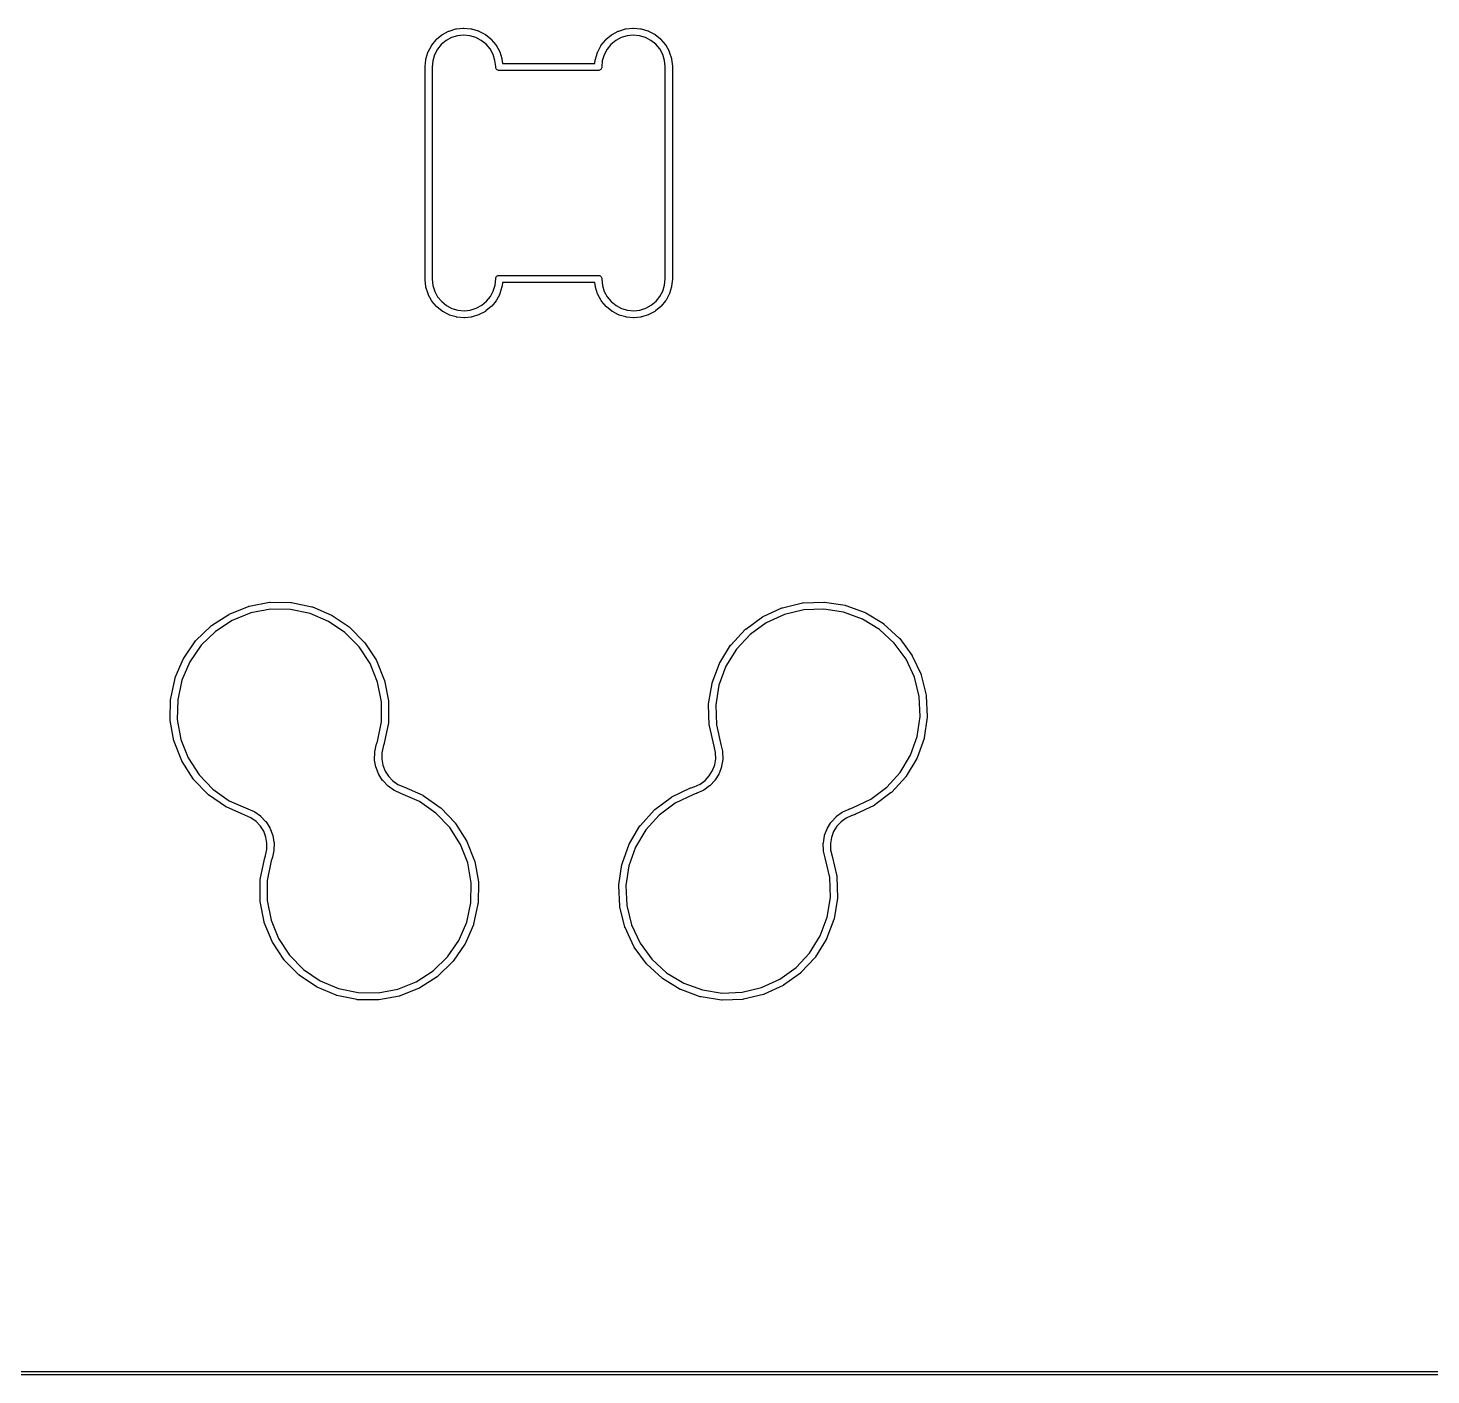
# Model space of a CAD drawing. Extents: x 95 to 260, y -129 to -48.
# Drawn here: x 156.94 to 176.79, y -128.61 to -109.55 of the extents above; entities that cross this region are included whole.
import ezdxf

# ---------------------------------------------------------------- set-up
doc = ezdxf.new("R2010")
doc.units = 0
doc.layers.add('BLACK', color=7, linetype='CONTINUOUS')

msp = doc.modelspace()

# ---------------------------------------------------------------- linework, layer by layer
at = {"layer": 'BLACK', "linetype": 'CONTINUOUS'}
for p, q in [((162.898, -109.593), (162.991, -109.564)), ((162.991, -109.564), (162.992, -109.563)), ((162.991, -109.564), (162.991, -109.564)), ((162.992, -109.563), (162.996, -109.563)), ((162.996, -109.563), (163, -109.562)), ((163, -109.562), (163.098, -109.552)), ((163.098, -109.552), (163.098, -109.551)), ((163.098, -109.551), (163.103, -109.551)), ((163.098, -109.552), (163.098, -109.552)), ((163.103, -109.551), (163.107, -109.551)), ((163.107, -109.551), (163.204, -109.56)), ((163.204, -109.56), (163.204, -109.56)), ((163.204, -109.56), (163.204, -109.56)), ((163.204, -109.56), (163.205, -109.56)), ((163.205, -109.56), (163.21, -109.561)), ((163.21, -109.561), (163.214, -109.562)), ((163.214, -109.562), (163.308, -109.59)), ((165.298, -109.593), (165.391, -109.564)), ((165.391, -109.564), (165.392, -109.563)), ((165.391, -109.564), (165.391, -109.564)), ((165.392, -109.563), (165.396, -109.563)), ((165.396, -109.563), (165.4, -109.562)), ((165.4, -109.562), (165.498, -109.552)), ((165.498, -109.552), (165.498, -109.551)), ((165.498, -109.551), (165.503, -109.551)), ((165.498, -109.552), (165.498, -109.552)), ((165.503, -109.551), (165.507, -109.551)), ((165.507, -109.551), (165.604, -109.56)), ((165.604, -109.56), (165.604, -109.56)), ((165.604, -109.56), (165.604, -109.56)), ((165.604, -109.56), (165.605, -109.56)), ((165.605, -109.56), (165.61, -109.561)), ((165.61, -109.561), (165.614, -109.562)), ((165.614, -109.562), (165.708, -109.59)), ((162.651, -109.793), (162.713, -109.717)), ((162.713, -109.717), (162.716, -109.714)), ((162.713, -109.717), (162.713, -109.717)), ((162.716, -109.714), (162.72, -109.71)), ((162.72, -109.71), (162.795, -109.648)), ((162.855, -109.728), (162.787, -109.784)), ((162.795, -109.648), (162.799, -109.645)), ((162.795, -109.648), (162.795, -109.648)), ((162.795, -109.648), (162.795, -109.648)), ((162.795, -109.648), (162.795, -109.648)), ((162.799, -109.645), (162.803, -109.643)), ((162.803, -109.643), (162.889, -109.596)), ((162.932, -109.687), (162.855, -109.728)), ((162.889, -109.596), (162.893, -109.594)), ((162.889, -109.596), (162.889, -109.596)), ((162.889, -109.596), (162.889, -109.596)), ((162.889, -109.596), (162.889, -109.596)), ((162.893, -109.594), (162.898, -109.593)), ((163.016, -109.661), (162.932, -109.687)), ((163.103, -109.651), (163.016, -109.661)), ((163.191, -109.659), (163.103, -109.651)), ((163.275, -109.684), (163.191, -109.659)), ((163.353, -109.725), (163.275, -109.684)), ((163.308, -109.59), (163.308, -109.59)), ((163.308, -109.59), (163.312, -109.592)), ((163.312, -109.592), (163.317, -109.593)), ((163.317, -109.593), (163.403, -109.639)), ((163.421, -109.78), (163.353, -109.725)), ((163.403, -109.639), (163.403, -109.639)), ((163.403, -109.639), (163.403, -109.639)), ((163.403, -109.639), (163.404, -109.639)), ((163.404, -109.639), (163.408, -109.641)), ((163.408, -109.641), (163.411, -109.644)), ((163.411, -109.644), (163.487, -109.705)), ((163.477, -109.847), (163.421, -109.78)), ((163.487, -109.705), (163.488, -109.705)), ((163.488, -109.705), (163.491, -109.709)), ((163.491, -109.709), (163.494, -109.712)), ((163.494, -109.712), (163.557, -109.787)), ((165.051, -109.793), (165.113, -109.717)), ((165.113, -109.717), (165.116, -109.714)), ((165.113, -109.717), (165.113, -109.717)), ((165.116, -109.714), (165.12, -109.71)), ((165.12, -109.71), (165.195, -109.648)), ((165.255, -109.728), (165.187, -109.784)), ((165.195, -109.648), (165.199, -109.645)), ((165.195, -109.648), (165.195, -109.648)), ((165.195, -109.648), (165.195, -109.648)), ((165.195, -109.648), (165.195, -109.648)), ((165.199, -109.645), (165.203, -109.643)), ((165.203, -109.643), (165.289, -109.596)), ((165.332, -109.687), (165.255, -109.728)), ((165.289, -109.596), (165.293, -109.594)), ((165.289, -109.596), (165.289, -109.596)), ((165.289, -109.596), (165.289, -109.596)), ((165.289, -109.596), (165.289, -109.596)), ((165.293, -109.594), (165.298, -109.593)), ((165.416, -109.661), (165.332, -109.687)), ((165.503, -109.651), (165.416, -109.661)), ((165.591, -109.659), (165.503, -109.651)), ((165.675, -109.684), (165.591, -109.659)), ((165.753, -109.725), (165.675, -109.684)), ((165.708, -109.59), (165.708, -109.59)), ((165.708, -109.59), (165.712, -109.592)), ((165.712, -109.592), (165.717, -109.593)), ((165.717, -109.593), (165.803, -109.639)), ((165.821, -109.78), (165.753, -109.725)), ((165.803, -109.639), (165.803, -109.639)), ((165.803, -109.639), (165.803, -109.639)), ((165.803, -109.639), (165.804, -109.639)), ((165.804, -109.639), (165.808, -109.641)), ((165.808, -109.641), (165.811, -109.644)), ((165.811, -109.644), (165.887, -109.705)), ((165.877, -109.847), (165.821, -109.78)), ((165.887, -109.705), (165.888, -109.705)), ((165.888, -109.705), (165.891, -109.709)), ((165.891, -109.709), (165.894, -109.712)), ((165.894, -109.712), (165.957, -109.787)), ((162.568, -109.99), (162.596, -109.896)), ((162.596, -109.896), (162.598, -109.891)), ((162.596, -109.896), (162.596, -109.896)), ((162.598, -109.891), (162.6, -109.887)), ((162.6, -109.887), (162.646, -109.801)), ((162.646, -109.8), (162.648, -109.797)), ((162.646, -109.801), (162.646, -109.8)), ((162.646, -109.801), (162.646, -109.801)), ((162.646, -109.801), (162.646, -109.801)), ((162.648, -109.797), (162.651, -109.793)), ((162.69, -109.93), (162.665, -110.014)), ((162.732, -109.852), (162.69, -109.93)), ((162.787, -109.784), (162.732, -109.852)), ((163.52, -109.924), (163.477, -109.847)), ((163.546, -110.008), (163.52, -109.924)), ((163.557, -109.787), (163.558, -109.787)), ((163.558, -109.787), (163.56, -109.791)), ((163.56, -109.791), (163.563, -109.795)), ((163.563, -109.795), (163.61, -109.88)), ((163.61, -109.88), (163.61, -109.88)), ((163.61, -109.88), (163.61, -109.88)), ((163.61, -109.88), (163.61, -109.881)), ((163.61, -109.881), (163.612, -109.885)), ((163.612, -109.885), (163.613, -109.889)), ((163.613, -109.889), (163.643, -109.982)), ((164.968, -109.99), (164.996, -109.896)), ((164.996, -109.896), (164.998, -109.891)), ((164.996, -109.896), (164.996, -109.896)), ((164.998, -109.891), (165, -109.887)), ((165, -109.887), (165.046, -109.801)), ((165.046, -109.8), (165.048, -109.797)), ((165.046, -109.801), (165.046, -109.8)), ((165.046, -109.801), (165.046, -109.801)), ((165.046, -109.801), (165.046, -109.801)), ((165.048, -109.797), (165.051, -109.793)), ((165.09, -109.93), (165.065, -110.014)), ((165.132, -109.852), (165.09, -109.93)), ((165.187, -109.784), (165.132, -109.852)), ((165.92, -109.924), (165.877, -109.847)), ((165.946, -110.008), (165.92, -109.924)), ((165.957, -109.787), (165.958, -109.787)), ((165.958, -109.787), (165.96, -109.791)), ((165.96, -109.791), (165.963, -109.795)), ((165.963, -109.795), (166.01, -109.88)), ((166.01, -109.88), (166.01, -109.88)), ((166.01, -109.88), (166.01, -109.88)), ((166.01, -109.88), (166.01, -109.881)), ((166.01, -109.881), (166.012, -109.885)), ((166.012, -109.885), (166.013, -109.889)), ((166.013, -109.889), (166.043, -109.982)), ((162.556, -110.096), (162.566, -109.999)), ((162.556, -110.099), (162.556, -110.096)), ((162.556, -113.104), (162.556, -110.099)), ((162.566, -109.999), (162.567, -109.994)), ((162.566, -109.999), (162.566, -109.999)), ((162.566, -109.999), (162.566, -109.999)), ((162.566, -109.999), (162.566, -109.999)), ((162.567, -109.994), (162.568, -109.99)), ((162.665, -110.014), (162.656, -110.104)), ((162.656, -110.104), (162.656, -113.101)), ((163.556, -110.097), (163.546, -110.008)), ((163.556, -110.099), (163.556, -110.097)), ((163.556, -110.101), (163.556, -110.099)), ((163.557, -110.111), (163.556, -110.101)), ((163.56, -110.12), (163.557, -110.111)), ((163.564, -110.129), (163.56, -110.12)), ((163.571, -110.137), (163.564, -110.129)), ((163.578, -110.143), (163.571, -110.137)), ((163.587, -110.148), (163.578, -110.143)), ((163.596, -110.151), (163.587, -110.148)), ((163.604, -110.151), (163.596, -110.151)), ((165.009, -110.151), (163.604, -110.151)), ((163.643, -109.982), (163.643, -109.983)), ((163.643, -109.983), (163.644, -109.987)), ((163.644, -109.987), (163.645, -109.992)), ((163.645, -109.992), (163.652, -110.051)), ((163.652, -110.051), (164.961, -110.051)), ((164.961, -110.051), (164.966, -109.999)), ((164.966, -109.999), (164.967, -109.994)), ((164.966, -109.999), (164.966, -109.999)), ((164.966, -109.999), (164.966, -109.999)), ((164.966, -109.999), (164.966, -109.999)), ((164.967, -109.994), (164.968, -109.99)), ((165.016, -110.151), (165.009, -110.151)), ((165.025, -110.148), (165.016, -110.151)), ((165.034, -110.143), (165.025, -110.148)), ((165.042, -110.137), (165.034, -110.143)), ((165.048, -110.129), (165.042, -110.137)), ((165.053, -110.12), (165.048, -110.129)), ((165.056, -110.111), (165.053, -110.12)), ((165.065, -110.014), (165.056, -110.101)), ((165.056, -110.101), (165.056, -110.101)), ((165.056, -110.101), (165.056, -110.111)), ((165.956, -110.097), (165.946, -110.008)), ((165.956, -110.102), (165.956, -110.097)), ((165.956, -113.099), (165.956, -110.102)), ((166.043, -109.982), (166.043, -109.983)), ((166.043, -109.983), (166.044, -109.987)), ((166.044, -109.987), (166.045, -109.992)), ((166.045, -109.992), (166.056, -110.089)), ((166.056, -110.089), (166.056, -110.089)), ((166.056, -110.089), (166.056, -110.092)), ((166.056, -110.092), (166.056, -110.094)), ((166.056, -110.094), (166.056, -110.099)), ((166.056, -110.099), (166.056, -110.099)), ((166.056, -110.099), (166.056, -113.104)), ((162.556, -113.109), (162.556, -113.104)), ((162.556, -113.104), (162.556, -113.104)), ((162.557, -113.111), (162.556, -113.109)), ((162.557, -113.113), (162.557, -113.111)), ((162.557, -113.114), (162.557, -113.113)), ((162.567, -113.211), (162.557, -113.114)), ((162.656, -113.101), (162.656, -113.105)), ((162.656, -113.105), (162.666, -113.195)), ((163.547, -113.189), (163.556, -113.101)), ((163.556, -113.101), (163.557, -113.091)), ((163.556, -113.101), (163.556, -113.101)), ((163.557, -113.091), (163.56, -113.082)), ((163.56, -113.082), (163.564, -113.073)), ((163.564, -113.073), (163.571, -113.066)), ((163.571, -113.066), (163.578, -113.059)), ((163.578, -113.059), (163.587, -113.055)), ((163.587, -113.055), (163.596, -113.052)), ((163.596, -113.052), (163.604, -113.051)), ((163.604, -113.051), (165.009, -113.051)), ((163.652, -113.151), (163.646, -113.203)), ((164.961, -113.151), (163.652, -113.151)), ((164.967, -113.211), (164.961, -113.151)), ((165.009, -113.051), (165.016, -113.052)), ((165.016, -113.052), (165.025, -113.055)), ((165.025, -113.055), (165.034, -113.059)), ((165.034, -113.059), (165.042, -113.066)), ((165.042, -113.066), (165.048, -113.073)), ((165.048, -113.073), (165.053, -113.082)), ((165.053, -113.082), (165.056, -113.091)), ((165.056, -113.091), (165.056, -113.101)), ((165.056, -113.101), (165.056, -113.104)), ((165.056, -113.104), (165.056, -113.105)), ((165.056, -113.105), (165.066, -113.195)), ((165.947, -113.189), (165.956, -113.099)), ((166.056, -113.106), (166.046, -113.203)), ((166.056, -113.104), (166.056, -113.106)), ((166.056, -113.106), (166.056, -113.106)), ((162.568, -113.215), (162.567, -113.211)), ((162.569, -113.22), (162.568, -113.215)), ((162.57, -113.22), (162.569, -113.22)), ((162.599, -113.313), (162.57, -113.22)), ((162.601, -113.318), (162.599, -113.313)), ((162.603, -113.322), (162.601, -113.318)), ((162.65, -113.408), (162.603, -113.322)), ((162.603, -113.322), (162.603, -113.322)), ((162.666, -113.195), (162.693, -113.278)), ((162.693, -113.278), (162.735, -113.355)), ((162.735, -113.355), (162.792, -113.423)), ((163.425, -113.418), (163.481, -113.35)), ((163.481, -113.35), (163.522, -113.273)), ((163.522, -113.273), (163.547, -113.189)), ((163.613, -113.315), (163.567, -113.401)), ((163.614, -113.311), (163.613, -113.315)), ((163.616, -113.307), (163.614, -113.311)), ((163.645, -113.213), (163.616, -113.306)), ((163.616, -113.306), (163.616, -113.307)), ((163.646, -113.204), (163.645, -113.208)), ((163.645, -113.208), (163.645, -113.213)), ((163.646, -113.203), (163.646, -113.203)), ((163.646, -113.203), (163.646, -113.203)), ((163.646, -113.203), (163.646, -113.204)), ((164.968, -113.215), (164.967, -113.211)), ((164.969, -113.22), (164.968, -113.215)), ((164.97, -113.22), (164.969, -113.22)), ((164.999, -113.313), (164.97, -113.22)), ((165.001, -113.318), (164.999, -113.313)), ((165.003, -113.322), (165.001, -113.318)), ((165.05, -113.408), (165.003, -113.322)), ((165.003, -113.322), (165.003, -113.322)), ((165.066, -113.195), (165.093, -113.278)), ((165.093, -113.278), (165.135, -113.355)), ((165.135, -113.355), (165.192, -113.423)), ((165.825, -113.418), (165.881, -113.35)), ((165.881, -113.35), (165.922, -113.273)), ((165.922, -113.273), (165.947, -113.189)), ((166.013, -113.315), (165.967, -113.401)), ((166.014, -113.311), (166.013, -113.315)), ((166.016, -113.307), (166.014, -113.311)), ((166.045, -113.213), (166.016, -113.306)), ((166.016, -113.306), (166.016, -113.307)), ((166.046, -113.204), (166.045, -113.208)), ((166.045, -113.208), (166.045, -113.213)), ((166.046, -113.203), (166.046, -113.203)), ((166.046, -113.203), (166.046, -113.203)), ((166.046, -113.203), (166.046, -113.204)), ((162.652, -113.412), (162.65, -113.408)), ((162.655, -113.415), (162.652, -113.412)), ((162.655, -113.416), (162.655, -113.415)), ((162.718, -113.491), (162.655, -113.416)), ((162.721, -113.494), (162.718, -113.491)), ((162.725, -113.497), (162.721, -113.494)), ((162.801, -113.559), (162.725, -113.497)), ((162.725, -113.497), (162.725, -113.497)), ((162.792, -113.423), (162.86, -113.478)), ((162.86, -113.478), (162.938, -113.518)), ((162.938, -113.518), (163.022, -113.543)), ((163.022, -113.543), (163.109, -113.551)), ((163.109, -113.551), (163.197, -113.542)), ((163.197, -113.542), (163.281, -113.516)), ((163.281, -113.516), (163.358, -113.474)), ((163.358, -113.474), (163.425, -113.418)), ((163.418, -113.554), (163.417, -113.555)), ((163.493, -113.492), (163.418, -113.554)), ((163.496, -113.489), (163.493, -113.492)), ((163.499, -113.486), (163.496, -113.489)), ((163.5, -113.485), (163.499, -113.486)), ((163.561, -113.41), (163.5, -113.485)), ((163.5, -113.485), (163.5, -113.485)), ((163.5, -113.485), (163.5, -113.485)), ((163.564, -113.406), (163.561, -113.41)), ((163.567, -113.402), (163.564, -113.406)), ((163.567, -113.401), (163.567, -113.402)), ((165.052, -113.412), (165.05, -113.408)), ((165.055, -113.415), (165.052, -113.412)), ((165.055, -113.416), (165.055, -113.415)), ((165.118, -113.491), (165.055, -113.416)), ((165.121, -113.494), (165.118, -113.491)), ((165.125, -113.497), (165.121, -113.494)), ((165.201, -113.559), (165.125, -113.497)), ((165.125, -113.497), (165.125, -113.497)), ((165.192, -113.423), (165.26, -113.478)), ((165.26, -113.478), (165.338, -113.518)), ((165.338, -113.518), (165.422, -113.543)), ((165.422, -113.543), (165.509, -113.551)), ((165.509, -113.551), (165.597, -113.542)), ((165.597, -113.542), (165.681, -113.516)), ((165.681, -113.516), (165.758, -113.474)), ((165.758, -113.474), (165.825, -113.418)), ((165.818, -113.554), (165.817, -113.555)), ((165.893, -113.492), (165.818, -113.554)), ((165.896, -113.489), (165.893, -113.492)), ((165.899, -113.486), (165.896, -113.489)), ((165.9, -113.485), (165.899, -113.486)), ((165.961, -113.41), (165.9, -113.485)), ((165.9, -113.485), (165.9, -113.485)), ((165.9, -113.485), (165.9, -113.485)), ((165.964, -113.406), (165.961, -113.41)), ((165.967, -113.402), (165.964, -113.406)), ((165.967, -113.401), (165.967, -113.402)), ((162.805, -113.561), (162.801, -113.559)), ((162.809, -113.564), (162.805, -113.561)), ((162.896, -113.609), (162.809, -113.564)), ((162.809, -113.564), (162.809, -113.564)), ((162.809, -113.564), (162.809, -113.564)), ((162.809, -113.564), (162.809, -113.564)), ((162.9, -113.611), (162.896, -113.609)), ((162.904, -113.613), (162.9, -113.611)), ((162.905, -113.613), (162.904, -113.613)), ((162.998, -113.64), (162.905, -113.613)), ((163.003, -113.641), (162.998, -113.64)), ((163.007, -113.642), (163.003, -113.641)), ((163.008, -113.642), (163.007, -113.642)), ((163.105, -113.651), (163.008, -113.642)), ((163.008, -113.642), (163.008, -113.642)), ((163.11, -113.651), (163.105, -113.651)), ((163.114, -113.651), (163.11, -113.651)), ((163.115, -113.651), (163.114, -113.651)), ((163.212, -113.641), (163.115, -113.651)), ((163.115, -113.651), (163.115, -113.651)), ((163.216, -113.64), (163.212, -113.641)), ((163.221, -113.639), (163.216, -113.64)), ((163.222, -113.639), (163.221, -113.639)), ((163.315, -113.61), (163.222, -113.639)), ((163.222, -113.639), (163.222, -113.639)), ((163.319, -113.608), (163.315, -113.61)), ((163.323, -113.606), (163.319, -113.608)), ((163.324, -113.606), (163.323, -113.606)), ((163.41, -113.56), (163.324, -113.606)), ((163.324, -113.606), (163.324, -113.606)), ((163.324, -113.606), (163.324, -113.606)), ((163.413, -113.557), (163.41, -113.56)), ((163.417, -113.555), (163.413, -113.557)), ((165.205, -113.561), (165.201, -113.559)), ((165.209, -113.564), (165.205, -113.561)), ((165.296, -113.609), (165.209, -113.564)), ((165.209, -113.564), (165.209, -113.564)), ((165.209, -113.564), (165.209, -113.564)), ((165.209, -113.564), (165.209, -113.564)), ((165.3, -113.611), (165.296, -113.609)), ((165.304, -113.613), (165.3, -113.611)), ((165.305, -113.613), (165.304, -113.613)), ((165.398, -113.64), (165.305, -113.613)), ((165.403, -113.641), (165.398, -113.64)), ((165.407, -113.642), (165.403, -113.641)), ((165.408, -113.642), (165.407, -113.642)), ((165.505, -113.651), (165.408, -113.642)), ((165.408, -113.642), (165.408, -113.642)), ((165.51, -113.651), (165.505, -113.651)), ((165.514, -113.651), (165.51, -113.651)), ((165.515, -113.651), (165.514, -113.651)), ((165.612, -113.641), (165.515, -113.651)), ((165.515, -113.651), (165.515, -113.651)), ((165.616, -113.64), (165.612, -113.641)), ((165.621, -113.639), (165.616, -113.64)), ((165.622, -113.639), (165.621, -113.639)), ((165.715, -113.61), (165.622, -113.639)), ((165.622, -113.639), (165.622, -113.639)), ((165.719, -113.608), (165.715, -113.61)), ((165.723, -113.606), (165.719, -113.608)), ((165.724, -113.606), (165.723, -113.606)), ((165.81, -113.56), (165.724, -113.606)), ((165.724, -113.606), (165.724, -113.606)), ((165.724, -113.606), (165.724, -113.606)), ((165.813, -113.557), (165.81, -113.56)), ((165.817, -113.555), (165.813, -113.557)), ((160.068, -117.732), (160.355, -117.678)), ((160.355, -117.678), (160.356, -117.678)), ((160.356, -117.678), (160.361, -117.678)), ((160.361, -117.678), (160.365, -117.677)), ((160.365, -117.677), (160.658, -117.68)), ((160.658, -117.68), (160.659, -117.68)), ((160.659, -117.68), (160.663, -117.681)), ((160.663, -117.681), (160.668, -117.681)), ((160.668, -117.681), (160.954, -117.741)), ((167.615, -117.755), (167.899, -117.687)), ((167.899, -117.687), (167.9, -117.687)), ((167.9, -117.687), (167.904, -117.686)), ((167.904, -117.686), (167.909, -117.686)), ((167.909, -117.686), (168.202, -117.674)), ((168.202, -117.674), (168.207, -117.674)), ((168.202, -117.674), (168.202, -117.674)), ((168.202, -117.674), (168.202, -117.674)), ((168.207, -117.674), (168.211, -117.675)), ((168.211, -117.675), (168.5, -117.72)), ((168.5, -117.72), (168.5, -117.72)), ((168.5, -117.72), (168.5, -117.72)), ((168.5, -117.72), (168.501, -117.72)), ((168.501, -117.72), (168.506, -117.721)), ((168.506, -117.721), (168.51, -117.722)), ((168.51, -117.722), (168.785, -117.823)), ((159.533, -118.008), (159.778, -117.848)), ((159.778, -117.848), (159.778, -117.848)), ((159.778, -117.848), (159.778, -117.848)), ((159.778, -117.848), (159.779, -117.848)), ((159.779, -117.848), (159.783, -117.846)), ((159.783, -117.846), (159.787, -117.844)), ((159.787, -117.844), (160.058, -117.735)), ((160.091, -117.829), (159.828, -117.935)), ((160.058, -117.735), (160.058, -117.735)), ((160.058, -117.735), (160.058, -117.735)), ((160.058, -117.735), (160.059, -117.735)), ((160.059, -117.735), (160.063, -117.733)), ((160.063, -117.733), (160.068, -117.732)), ((160.369, -117.777), (160.091, -117.829)), ((160.652, -117.78), (160.369, -117.777)), ((160.929, -117.838), (160.652, -117.78)), ((161.189, -117.948), (160.929, -117.838)), ((160.954, -117.741), (160.955, -117.741)), ((160.955, -117.741), (160.959, -117.742)), ((160.959, -117.742), (160.963, -117.744)), ((160.963, -117.744), (161.233, -117.858)), ((161.233, -117.858), (161.234, -117.858)), ((161.234, -117.858), (161.238, -117.86)), ((161.238, -117.86), (161.241, -117.863)), ((161.241, -117.863), (161.484, -118.027)), ((167.094, -118.057), (167.331, -117.885)), ((167.331, -117.885), (167.332, -117.885)), ((167.332, -117.885), (167.336, -117.883)), ((167.336, -117.883), (167.339, -117.88)), ((167.339, -117.88), (167.605, -117.758)), ((167.643, -117.851), (167.386, -117.969)), ((167.605, -117.758), (167.605, -117.758)), ((167.605, -117.758), (167.605, -117.758)), ((167.605, -117.758), (167.606, -117.758)), ((167.606, -117.758), (167.61, -117.757)), ((167.61, -117.757), (167.615, -117.755)), ((167.918, -117.785), (167.643, -117.851)), ((168.201, -117.774), (167.918, -117.785)), ((168.48, -117.818), (168.201, -117.774)), ((168.746, -117.915), (168.48, -117.818)), ((168.987, -118.063), (168.746, -117.915)), ((168.785, -117.823), (168.785, -117.823)), ((168.785, -117.823), (168.789, -117.825)), ((168.789, -117.825), (168.794, -117.827)), ((168.794, -117.827), (169.044, -117.98)), ((159.315, -118.218), (159.525, -118.014)), ((159.591, -118.089), (159.388, -118.286)), ((159.525, -118.013), (159.529, -118.011)), ((159.525, -118.014), (159.525, -118.013)), ((159.529, -118.011), (159.533, -118.008)), ((159.828, -117.935), (159.591, -118.089)), ((161.423, -118.107), (161.189, -117.948)), ((161.622, -118.308), (161.423, -118.107)), ((161.484, -118.027), (161.484, -118.027)), ((161.484, -118.027), (161.484, -118.027)), ((161.484, -118.027), (161.484, -118.027)), ((161.484, -118.027), (161.488, -118.03)), ((161.488, -118.03), (161.491, -118.033)), ((161.491, -118.033), (161.697, -118.241)), ((166.887, -118.278), (167.086, -118.063)), ((167.086, -118.063), (167.087, -118.063)), ((167.087, -118.063), (167.09, -118.06)), ((167.09, -118.06), (167.094, -118.057)), ((167.386, -117.969), (167.156, -118.135)), ((169.196, -118.254), (168.987, -118.063)), ((169.044, -117.98), (169.044, -117.98)), ((169.044, -117.98), (169.048, -117.983)), ((169.048, -117.983), (169.051, -117.986)), ((169.051, -117.986), (169.267, -118.183)), ((159.143, -118.467), (159.309, -118.225)), ((159.388, -118.286), (159.228, -118.519)), ((159.309, -118.225), (159.312, -118.222)), ((159.309, -118.225), (159.309, -118.225)), ((159.309, -118.225), (159.309, -118.225)), ((159.309, -118.225), (159.309, -118.225)), ((159.312, -118.222), (159.315, -118.218)), ((161.778, -118.544), (161.622, -118.308)), ((161.697, -118.241), (161.697, -118.242)), ((161.697, -118.242), (161.7, -118.246)), ((161.7, -118.246), (161.703, -118.249)), ((161.703, -118.249), (161.864, -118.493)), ((166.727, -118.534), (166.881, -118.285)), ((166.881, -118.285), (166.881, -118.285)), ((166.881, -118.285), (166.881, -118.285)), ((166.881, -118.285), (166.882, -118.285)), ((166.882, -118.285), (166.884, -118.281)), ((166.884, -118.281), (166.887, -118.278)), ((167.156, -118.135), (166.964, -118.342)), ((169.363, -118.482), (169.196, -118.254)), ((169.267, -118.183), (169.268, -118.184)), ((169.268, -118.184), (169.271, -118.187)), ((169.271, -118.187), (169.274, -118.191)), ((169.274, -118.191), (169.447, -118.427)), ((159.022, -118.744), (159.138, -118.475)), ((159.138, -118.474), (159.141, -118.471)), ((159.138, -118.475), (159.138, -118.474)), ((159.141, -118.471), (159.143, -118.467)), ((161.864, -118.493), (161.865, -118.494)), ((161.865, -118.494), (161.867, -118.498)), ((161.867, -118.498), (161.869, -118.502)), ((161.869, -118.502), (161.98, -118.773)), ((166.964, -118.342), (166.815, -118.583)), ((169.483, -118.738), (169.363, -118.482)), ((169.447, -118.427), (169.447, -118.427)), ((169.447, -118.427), (169.449, -118.431)), ((169.449, -118.431), (169.452, -118.435)), ((169.452, -118.435), (169.576, -118.7)), ((159.228, -118.519), (159.116, -118.779)), ((161.885, -118.806), (161.778, -118.544)), ((166.62, -118.817), (166.723, -118.543)), ((166.815, -118.583), (166.716, -118.848)), ((166.723, -118.542), (166.725, -118.538)), ((166.723, -118.543), (166.723, -118.542)), ((166.725, -118.538), (166.727, -118.534)), ((169.576, -118.7), (169.576, -118.701)), ((169.576, -118.701), (169.577, -118.705)), ((169.577, -118.705), (169.579, -118.709)), ((169.579, -118.709), (169.649, -118.994)), ((158.957, -119.039), (159.019, -118.753)), ((159.019, -118.752), (159.021, -118.748)), ((159.019, -118.753), (159.019, -118.752)), ((159.019, -118.753), (159.019, -118.753)), ((159.019, -118.753), (159.019, -118.753)), ((159.021, -118.748), (159.022, -118.744)), ((159.116, -118.779), (159.056, -119.056)), ((161.939, -119.084), (161.885, -118.806)), ((161.98, -118.773), (161.98, -118.774)), ((161.98, -118.774), (161.981, -118.778)), ((161.981, -118.778), (161.982, -118.782)), ((161.982, -118.782), (162.038, -119.07)), ((166.57, -119.115), (166.618, -118.827)), ((166.618, -118.826), (166.619, -118.822)), ((166.618, -118.827), (166.618, -118.826)), ((166.619, -118.822), (166.62, -118.817)), ((166.716, -118.848), (166.67, -119.127)), ((169.551, -119.013), (169.483, -118.738)), ((158.951, -119.342), (158.956, -119.049)), ((158.956, -119.048), (158.957, -119.044)), ((158.956, -119.049), (158.956, -119.048)), ((158.957, -119.044), (158.957, -119.039)), ((159.056, -119.056), (159.051, -119.338)), ((161.939, -119.367), (161.939, -119.084)), ((162.038, -119.07), (162.038, -119.07)), ((162.038, -119.07), (162.038, -119.07)), ((162.038, -119.07), (162.039, -119.07)), ((162.039, -119.07), (162.039, -119.075)), ((162.039, -119.075), (162.039, -119.079)), ((162.039, -119.079), (162.039, -119.372)), ((169.564, -119.295), (169.551, -119.013)), ((169.649, -118.994), (169.649, -118.994)), ((169.649, -118.994), (169.65, -118.999)), ((169.65, -118.999), (169.65, -119.003)), ((169.65, -119.003), (169.664, -119.296)), ((166.57, -119.12), (166.57, -119.115)), ((166.57, -119.124), (166.57, -119.12)), ((166.57, -119.125), (166.57, -119.124)), ((166.579, -119.418), (166.57, -119.125)), ((166.67, -119.127), (166.679, -119.41)), ((169.522, -119.575), (169.564, -119.295)), ((169.664, -119.305), (169.62, -119.595)), ((169.664, -119.296), (169.664, -119.296)), ((169.664, -119.296), (169.664, -119.301)), ((169.664, -119.301), (169.664, -119.305)), ((158.952, -119.346), (158.951, -119.342)), ((158.952, -119.351), (158.952, -119.346)), ((159.004, -119.639), (158.952, -119.351)), ((158.952, -119.351), (158.952, -119.351)), ((158.952, -119.351), (158.952, -119.351)), ((158.952, -119.351), (158.952, -119.351)), ((159.051, -119.338), (159.102, -119.617)), ((161.882, -119.646), (161.939, -119.367)), ((162.038, -119.382), (161.98, -119.669)), ((162.039, -119.373), (162.038, -119.377)), ((162.038, -119.377), (162.038, -119.382)), ((162.039, -119.372), (162.039, -119.373)), ((166.58, -119.422), (166.579, -119.418)), ((166.58, -119.427), (166.58, -119.422)), ((166.647, -119.713), (166.58, -119.427)), ((166.58, -119.427), (166.58, -119.427)), ((166.679, -119.41), (166.744, -119.69)), ((159.005, -119.644), (159.004, -119.639)), ((159.006, -119.648), (159.005, -119.644)), ((159.007, -119.649), (159.006, -119.648)), ((159.114, -119.921), (159.007, -119.649)), ((159.102, -119.617), (159.205, -119.88)), ((161.845, -119.794), (161.866, -119.698)), ((161.866, -119.698), (161.867, -119.695)), ((161.866, -119.698), (161.866, -119.698)), ((161.867, -119.693), (161.87, -119.686)), ((161.867, -119.695), (161.867, -119.693)), ((161.87, -119.686), (161.882, -119.646)), ((161.978, -119.674), (161.965, -119.717)), ((161.979, -119.672), (161.978, -119.674)), ((161.98, -119.669), (161.979, -119.672)), ((161.98, -119.669), (161.98, -119.669)), ((166.744, -119.69), (166.744, -119.69)), ((166.744, -119.69), (166.766, -119.785)), ((169.426, -119.842), (169.522, -119.575)), ((169.618, -119.604), (169.519, -119.88)), ((169.619, -119.6), (169.618, -119.604)), ((169.62, -119.596), (169.619, -119.6)), ((169.62, -119.595), (169.62, -119.596)), ((159.205, -119.88), (159.358, -120.118)), ((161.843, -119.901), (161.844, -119.803)), ((161.843, -119.906), (161.843, -119.901)), ((161.843, -119.91), (161.843, -119.906)), ((161.844, -119.803), (161.845, -119.798)), ((161.844, -119.803), (161.844, -119.803)), ((161.845, -119.798), (161.845, -119.794)), ((161.944, -119.81), (161.943, -119.898)), ((161.943, -119.898), (161.958, -119.984)), ((161.963, -119.722), (161.944, -119.81)), ((161.965, -119.717), (161.963, -119.722)), ((161.965, -119.717), (161.965, -119.717)), ((161.965, -119.717), (161.965, -119.717)), ((166.667, -119.803), (166.647, -119.713)), ((166.647, -119.713), (166.647, -119.713)), ((166.656, -119.977), (166.67, -119.891)), ((166.67, -119.891), (166.667, -119.803)), ((166.77, -119.902), (166.754, -119.998)), ((166.766, -119.785), (166.766, -119.786)), ((166.766, -119.786), (166.767, -119.79)), ((166.767, -119.79), (166.767, -119.795)), ((166.767, -119.795), (166.77, -119.892)), ((166.77, -119.892), (166.77, -119.893)), ((166.77, -119.893), (166.77, -119.898)), ((166.77, -119.898), (166.77, -119.902)), ((169.281, -120.084), (169.426, -119.842)), ((169.515, -119.889), (169.364, -120.14)), ((169.517, -119.885), (169.515, -119.889)), ((169.519, -119.881), (169.517, -119.885)), ((169.519, -119.88), (169.519, -119.881)), ((159.116, -119.925), (159.114, -119.921)), ((159.118, -119.929), (159.116, -119.925)), ((159.118, -119.93), (159.118, -119.929)), ((159.276, -120.176), (159.118, -119.93)), ((161.843, -119.911), (161.843, -119.91)), ((161.861, -120.007), (161.843, -119.911)), ((161.843, -119.911), (161.843, -119.911)), ((161.843, -119.911), (161.843, -119.911)), ((161.862, -120.011), (161.861, -120.007)), ((161.863, -120.015), (161.862, -120.011)), ((161.863, -120.016), (161.863, -120.015)), ((161.899, -120.107), (161.863, -120.016)), ((161.958, -119.984), (161.99, -120.066)), ((161.99, -120.066), (162.038, -120.14)), ((166.579, -120.134), (166.625, -120.06)), ((166.625, -120.06), (166.656, -119.977)), ((166.715, -120.104), (166.713, -120.108)), ((166.717, -120.1), (166.715, -120.104)), ((166.751, -120.008), (166.717, -120.099)), ((166.717, -120.099), (166.717, -120.1)), ((166.753, -120.003), (166.751, -120.008)), ((166.754, -119.999), (166.753, -120.003)), ((166.754, -119.998), (166.754, -119.998)), ((166.754, -119.998), (166.754, -119.998)), ((166.754, -119.998), (166.754, -119.999)), ((169.091, -120.294), (169.281, -120.084)), ((159.279, -120.18), (159.276, -120.176)), ((159.282, -120.184), (159.279, -120.18)), ((159.485, -120.395), (159.282, -120.184)), ((159.282, -120.184), (159.282, -120.184)), ((159.358, -120.118), (159.554, -120.323)), ((161.901, -120.111), (161.899, -120.107)), ((161.903, -120.115), (161.901, -120.111)), ((161.904, -120.116), (161.903, -120.115)), ((161.956, -120.198), (161.904, -120.116)), ((161.904, -120.116), (161.904, -120.116)), ((161.904, -120.116), (161.904, -120.116)), ((161.959, -120.201), (161.956, -120.198)), ((161.962, -120.205), (161.959, -120.201)), ((161.962, -120.206), (161.962, -120.205)), ((162.03, -120.276), (161.962, -120.206)), ((162.033, -120.279), (162.03, -120.276)), ((162.037, -120.282), (162.033, -120.279)), ((162.117, -120.338), (162.037, -120.282)), ((162.037, -120.282), (162.037, -120.282)), ((162.037, -120.282), (162.037, -120.282)), ((162.037, -120.282), (162.037, -120.282)), ((162.038, -120.14), (162.099, -120.203)), ((162.099, -120.203), (162.171, -120.254)), ((162.171, -120.254), (162.256, -120.291)), ((162.256, -120.291), (162.256, -120.291)), ((162.256, -120.291), (162.523, -120.409)), ((166.316, -120.305), (166.318, -120.304)), ((166.318, -120.304), (166.321, -120.303)), ((166.321, -120.303), (166.361, -120.289)), ((166.361, -120.289), (166.366, -120.288)), ((166.361, -120.289), (166.361, -120.289)), ((166.361, -120.289), (166.361, -120.289)), ((166.366, -120.288), (166.448, -120.25)), ((166.448, -120.25), (166.519, -120.199)), ((166.582, -120.277), (166.503, -120.334)), ((166.519, -120.199), (166.579, -120.134)), ((166.585, -120.274), (166.582, -120.277)), ((166.589, -120.271), (166.585, -120.274)), ((166.656, -120.199), (166.589, -120.27)), ((166.589, -120.27), (166.589, -120.27)), ((166.589, -120.27), (166.589, -120.27)), ((166.589, -120.27), (166.589, -120.271)), ((166.658, -120.195), (166.656, -120.199)), ((166.661, -120.192), (166.658, -120.195)), ((166.713, -120.108), (166.661, -120.191)), ((166.661, -120.191), (166.661, -120.192)), ((168.864, -120.463), (169.091, -120.294)), ((169.358, -120.148), (169.162, -120.365)), ((169.361, -120.144), (169.358, -120.148)), ((169.364, -120.14), (169.361, -120.144)), ((169.364, -120.14), (169.364, -120.14)), ((159.488, -120.398), (159.485, -120.395)), ((159.492, -120.401), (159.488, -120.398)), ((159.492, -120.402), (159.492, -120.401)), ((159.732, -120.569), (159.492, -120.402)), ((159.492, -120.402), (159.492, -120.402)), ((159.492, -120.402), (159.492, -120.402)), ((159.554, -120.323), (159.785, -120.485)), ((159.785, -120.485), (160.049, -120.601)), ((162.121, -120.341), (162.117, -120.338)), ((162.125, -120.343), (162.121, -120.341)), ((162.126, -120.343), (162.125, -120.343)), ((162.215, -120.382), (162.126, -120.343)), ((162.478, -120.499), (162.215, -120.382)), ((162.215, -120.382), (162.215, -120.382)), ((162.71, -120.661), (162.478, -120.499)), ((162.523, -120.409), (162.523, -120.409)), ((162.523, -120.409), (162.523, -120.409)), ((162.523, -120.409), (162.524, -120.409)), ((162.524, -120.409), (162.528, -120.412)), ((162.528, -120.412), (162.532, -120.414)), ((162.532, -120.414), (162.772, -120.582)), ((165.808, -120.611), (166.043, -120.436)), ((166.043, -120.436), (166.047, -120.434)), ((166.043, -120.436), (166.043, -120.436)), ((166.043, -120.436), (166.043, -120.436)), ((166.043, -120.436), (166.043, -120.436)), ((166.047, -120.434), (166.051, -120.431)), ((166.051, -120.431), (166.315, -120.305)), ((166.356, -120.397), (166.098, -120.519)), ((166.315, -120.305), (166.316, -120.305)), ((166.393, -120.384), (166.356, -120.397)), ((166.401, -120.382), (166.393, -120.384)), ((166.403, -120.381), (166.401, -120.382)), ((166.405, -120.38), (166.403, -120.381)), ((166.494, -120.339), (166.405, -120.38)), ((166.405, -120.38), (166.405, -120.38)), ((166.498, -120.337), (166.494, -120.339)), ((166.502, -120.334), (166.498, -120.337)), ((166.503, -120.334), (166.502, -120.334)), ((168.607, -120.586), (168.864, -120.463)), ((169.155, -120.371), (168.92, -120.546)), ((169.158, -120.368), (169.155, -120.371)), ((169.162, -120.365), (169.158, -120.368)), ((169.162, -120.365), (169.162, -120.365)), ((169.162, -120.365), (169.162, -120.365)), ((169.162, -120.365), (169.162, -120.365)), ((159.736, -120.572), (159.732, -120.569)), ((159.74, -120.574), (159.736, -120.572)), ((159.741, -120.574), (159.74, -120.574)), ((160.008, -120.692), (159.741, -120.574)), ((159.741, -120.574), (159.741, -120.574)), ((159.741, -120.574), (159.741, -120.574)), ((160.093, -120.73), (160.008, -120.692)), ((160.049, -120.601), (160.049, -120.601)), ((160.049, -120.601), (160.138, -120.64)), ((160.138, -120.64), (160.138, -120.64)), ((160.138, -120.64), (160.138, -120.64)), ((160.138, -120.64), (160.139, -120.641)), ((160.139, -120.641), (160.143, -120.643)), ((160.143, -120.643), (160.147, -120.645)), ((160.147, -120.645), (160.227, -120.701)), ((160.227, -120.701), (160.227, -120.701)), ((160.227, -120.701), (160.227, -120.701)), ((160.227, -120.701), (160.227, -120.702)), ((162.906, -120.865), (162.71, -120.661)), ((162.772, -120.582), (162.772, -120.582)), ((162.772, -120.582), (162.776, -120.585)), ((162.776, -120.585), (162.779, -120.588)), ((162.779, -120.588), (162.981, -120.8)), ((165.604, -120.835), (165.801, -120.618)), ((165.871, -120.688), (165.682, -120.898)), ((165.801, -120.617), (165.804, -120.614)), ((165.801, -120.618), (165.801, -120.617)), ((165.801, -120.618), (165.801, -120.618)), ((165.801, -120.618), (165.801, -120.618)), ((165.804, -120.614), (165.808, -120.611)), ((166.098, -120.519), (165.871, -120.688)), ((168.381, -120.706), (168.46, -120.649)), ((168.46, -120.648), (168.464, -120.646)), ((168.46, -120.649), (168.46, -120.648)), ((168.46, -120.649), (168.46, -120.649)), ((168.46, -120.649), (168.46, -120.649)), ((168.464, -120.646), (168.468, -120.644)), ((168.468, -120.644), (168.557, -120.603)), ((168.596, -120.695), (168.514, -120.733)), ((168.557, -120.603), (168.56, -120.602)), ((168.557, -120.603), (168.557, -120.603)), ((168.56, -120.602), (168.562, -120.601)), ((168.562, -120.601), (168.568, -120.599)), ((168.568, -120.599), (168.607, -120.586)), ((168.6, -120.694), (168.596, -120.695)), ((168.642, -120.679), (168.6, -120.694)), ((168.6, -120.694), (168.6, -120.694)), ((168.6, -120.694), (168.6, -120.694)), ((168.644, -120.678), (168.642, -120.679)), ((168.647, -120.677), (168.644, -120.678)), ((168.912, -120.551), (168.647, -120.677)), ((168.647, -120.677), (168.647, -120.677)), ((168.916, -120.549), (168.912, -120.551)), ((168.919, -120.547), (168.916, -120.549)), ((168.92, -120.546), (168.919, -120.547)), ((168.92, -120.546), (168.92, -120.546)), ((168.92, -120.546), (168.92, -120.546)), ((160.165, -120.78), (160.093, -120.73)), ((160.226, -120.844), (160.165, -120.78)), ((160.273, -120.918), (160.226, -120.844)), ((160.227, -120.702), (160.23, -120.705)), ((160.23, -120.705), (160.234, -120.708)), ((160.234, -120.708), (160.301, -120.778)), ((160.301, -120.778), (160.302, -120.779)), ((160.302, -120.779), (160.305, -120.782)), ((160.305, -120.782), (160.307, -120.786)), ((160.307, -120.786), (160.36, -120.868)), ((160.36, -120.868), (160.36, -120.869)), ((160.36, -120.869), (160.362, -120.873)), ((160.362, -120.873), (160.364, -120.877)), ((160.364, -120.877), (160.4, -120.968)), ((163.058, -121.104), (162.906, -120.865)), ((162.981, -120.8), (162.981, -120.8)), ((162.981, -120.8), (162.981, -120.8)), ((162.981, -120.8), (162.982, -120.8)), ((162.982, -120.8), (162.985, -120.804)), ((162.985, -120.804), (162.988, -120.807)), ((162.988, -120.807), (163.145, -121.054)), ((165.448, -121.093), (165.598, -120.842)), ((165.682, -120.898), (165.536, -121.141)), ((165.598, -120.842), (165.599, -120.842)), ((165.599, -120.842), (165.601, -120.838)), ((165.601, -120.838), (165.604, -120.835)), ((168.211, -120.975), (168.245, -120.883)), ((168.245, -120.883), (168.248, -120.879)), ((168.245, -120.883), (168.245, -120.883)), ((168.248, -120.879), (168.25, -120.875)), ((168.25, -120.875), (168.301, -120.792)), ((168.301, -120.791), (168.304, -120.788)), ((168.301, -120.792), (168.301, -120.791)), ((168.301, -120.792), (168.301, -120.792)), ((168.301, -120.792), (168.301, -120.792)), ((168.304, -120.788), (168.307, -120.784)), ((168.307, -120.784), (168.373, -120.712)), ((168.383, -120.848), (168.337, -120.923)), ((168.373, -120.712), (168.374, -120.712)), ((168.374, -120.712), (168.377, -120.709)), ((168.377, -120.709), (168.381, -120.706)), ((168.443, -120.784), (168.383, -120.848)), ((168.514, -120.733), (168.443, -120.784)), ((160.305, -121), (160.273, -120.918)), ((160.32, -121.086), (160.305, -121)), ((160.318, -121.174), (160.32, -121.086)), ((160.4, -120.968), (160.4, -120.968)), ((160.4, -120.968), (160.4, -120.968)), ((160.4, -120.968), (160.4, -120.969)), ((160.4, -120.969), (160.401, -120.973)), ((160.401, -120.973), (160.402, -120.977)), ((160.402, -120.977), (160.419, -121.074)), ((160.42, -121.083), (160.418, -121.181)), ((160.419, -121.074), (160.419, -121.074)), ((160.419, -121.074), (160.419, -121.074)), ((160.419, -121.074), (160.419, -121.074)), ((160.419, -121.074), (160.42, -121.079)), ((160.42, -121.079), (160.42, -121.083)), ((163.145, -121.054), (163.145, -121.055)), ((163.145, -121.055), (163.147, -121.059)), ((163.147, -121.059), (163.15, -121.063)), ((163.15, -121.063), (163.256, -121.335)), ((165.444, -121.102), (165.446, -121.098)), ((165.446, -121.098), (165.448, -121.093)), ((168.192, -121.085), (168.193, -121.081)), ((168.192, -121.09), (168.192, -121.085)), ((168.195, -121.188), (168.192, -121.09)), ((168.192, -121.09), (168.192, -121.09)), ((168.193, -121.081), (168.208, -120.984)), ((168.208, -120.984), (168.209, -120.984)), ((168.209, -120.984), (168.21, -120.979)), ((168.21, -120.979), (168.211, -120.975)), ((168.306, -121.005), (168.292, -121.092)), ((168.292, -121.092), (168.295, -121.18)), ((168.337, -120.923), (168.306, -121.005)), ((160.285, -121.307), (160.298, -121.266)), ((160.298, -121.266), (160.299, -121.262)), ((160.298, -121.266), (160.298, -121.266)), ((160.298, -121.266), (160.298, -121.266)), ((160.299, -121.262), (160.318, -121.174)), ((160.395, -121.291), (160.393, -121.297)), ((160.396, -121.287), (160.395, -121.289)), ((160.395, -121.289), (160.395, -121.291)), ((160.417, -121.191), (160.396, -121.286)), ((160.396, -121.286), (160.396, -121.287)), ((160.418, -121.182), (160.417, -121.186)), ((160.417, -121.186), (160.417, -121.191)), ((160.418, -121.181), (160.418, -121.182)), ((163.161, -121.367), (163.058, -121.104)), ((165.345, -121.378), (165.444, -121.102)), ((165.536, -121.141), (165.441, -121.407)), ((165.444, -121.102), (165.444, -121.102)), ((165.444, -121.102), (165.444, -121.102)), ((165.444, -121.102), (165.444, -121.102)), ((168.196, -121.193), (168.195, -121.188)), ((168.196, -121.197), (168.196, -121.193)), ((168.197, -121.198), (168.196, -121.197)), ((168.219, -121.293), (168.197, -121.198)), ((168.197, -121.198), (168.197, -121.198)), ((168.197, -121.198), (168.197, -121.198)), ((168.284, -121.573), (168.219, -121.293)), ((168.219, -121.293), (168.219, -121.293)), ((168.295, -121.18), (168.316, -121.27)), ((168.316, -121.27), (168.316, -121.27)), ((168.316, -121.27), (168.316, -121.27)), ((168.316, -121.27), (168.382, -121.555)), ((160.225, -121.599), (160.283, -121.312)), ((160.283, -121.311), (160.284, -121.309)), ((160.283, -121.312), (160.283, -121.311)), ((160.284, -121.309), (160.285, -121.307)), ((160.381, -121.335), (160.324, -121.614)), ((160.393, -121.297), (160.381, -121.335)), ((163.211, -121.646), (163.161, -121.367)), ((163.256, -121.335), (163.256, -121.335)), ((163.256, -121.335), (163.256, -121.335)), ((163.256, -121.335), (163.256, -121.336)), ((163.256, -121.336), (163.258, -121.34)), ((163.258, -121.34), (163.259, -121.345)), ((163.259, -121.345), (163.311, -121.633)), ((165.299, -121.677), (165.342, -121.387)), ((165.342, -121.387), (165.343, -121.387)), ((165.343, -121.387), (165.344, -121.382)), ((165.344, -121.382), (165.345, -121.378)), ((165.441, -121.407), (165.399, -121.687)), ((160.223, -121.901), (160.224, -121.609)), ((160.224, -121.608), (160.225, -121.604)), ((160.224, -121.609), (160.224, -121.608)), ((160.225, -121.604), (160.225, -121.599)), ((160.324, -121.614), (160.323, -121.897)), ((163.206, -121.929), (163.211, -121.646)), ((163.311, -121.643), (163.306, -121.935)), ((163.311, -121.633), (163.311, -121.634)), ((163.311, -121.634), (163.311, -121.638)), ((163.311, -121.638), (163.311, -121.643)), ((165.298, -121.686), (165.299, -121.681)), ((165.298, -121.687), (165.298, -121.686)), ((165.298, -121.686), (165.298, -121.686)), ((165.298, -121.686), (165.298, -121.686)), ((165.312, -121.979), (165.298, -121.687)), ((165.299, -121.681), (165.299, -121.677)), ((165.399, -121.687), (165.412, -121.969)), ((168.293, -121.856), (168.284, -121.573)), ((168.382, -121.555), (168.382, -121.556)), ((168.382, -121.556), (168.383, -121.561)), ((168.383, -121.561), (168.383, -121.565)), ((168.383, -121.565), (168.393, -121.858)), ((168.247, -122.135), (168.293, -121.856)), ((168.392, -121.867), (168.345, -122.156)), ((168.393, -121.863), (168.392, -121.867)), ((168.393, -121.858), (168.393, -121.858)), ((168.393, -121.858), (168.393, -121.863)), ((160.223, -121.906), (160.223, -121.901)), ((160.224, -121.911), (160.223, -121.906)), ((160.28, -122.199), (160.224, -121.911)), ((160.224, -121.911), (160.224, -121.911)), ((160.323, -121.897), (160.377, -122.175)), ((163.146, -122.205), (163.206, -121.929)), ((163.305, -121.945), (163.243, -122.231)), ((163.306, -121.936), (163.305, -121.94)), ((163.305, -121.94), (163.305, -121.945)), ((163.306, -121.935), (163.306, -121.936)), ((165.313, -121.983), (165.312, -121.979)), ((165.313, -121.988), (165.313, -121.983)), ((165.313, -121.989), (165.313, -121.988)), ((165.383, -122.273), (165.313, -121.989)), ((165.313, -121.989), (165.313, -121.989)), ((165.313, -121.989), (165.313, -121.989)), ((165.412, -121.969), (165.479, -122.244)), ((160.281, -122.203), (160.28, -122.199)), ((160.282, -122.207), (160.281, -122.203)), ((160.282, -122.208), (160.282, -122.207)), ((160.393, -122.479), (160.282, -122.208)), ((160.282, -122.208), (160.282, -122.208)), ((160.282, -122.208), (160.282, -122.208)), ((160.377, -122.175), (160.484, -122.437)), ((163.034, -122.465), (163.146, -122.205)), ((163.24, -122.24), (163.124, -122.509)), ((163.241, -122.236), (163.24, -122.24)), ((163.243, -122.232), (163.241, -122.236)), ((163.243, -122.231), (163.243, -122.232)), ((165.385, -122.277), (165.383, -122.273)), ((165.386, -122.281), (165.385, -122.277)), ((165.387, -122.282), (165.386, -122.281)), ((165.511, -122.547), (165.387, -122.282)), ((165.479, -122.244), (165.599, -122.5)), ((168.148, -122.4), (168.247, -122.135)), ((168.342, -122.166), (168.239, -122.44)), ((168.343, -122.161), (168.342, -122.166)), ((168.345, -122.157), (168.343, -122.161)), ((168.345, -122.156), (168.345, -122.156)), ((168.345, -122.156), (168.345, -122.156)), ((168.345, -122.156), (168.345, -122.157)), ((160.395, -122.483), (160.393, -122.479)), ((160.397, -122.487), (160.395, -122.483)), ((160.397, -122.488), (160.397, -122.487)), ((160.484, -122.437), (160.639, -122.673)), ((162.873, -122.697), (163.034, -122.465)), ((167.999, -122.641), (168.148, -122.4)), ((168.235, -122.448), (168.081, -122.697)), ((168.237, -122.444), (168.235, -122.448)), ((168.239, -122.44), (168.237, -122.444)), ((168.239, -122.44), (168.239, -122.44)), ((160.558, -122.732), (160.397, -122.488)), ((160.397, -122.488), (160.397, -122.488)), ((160.397, -122.488), (160.397, -122.488)), ((160.639, -122.673), (160.838, -122.875)), ((163.119, -122.517), (162.953, -122.758)), ((163.121, -122.513), (163.119, -122.517)), ((163.123, -122.51), (163.121, -122.513)), ((163.124, -122.509), (163.123, -122.51)), ((163.124, -122.509), (163.124, -122.509)), ((163.124, -122.509), (163.124, -122.509)), ((165.513, -122.551), (165.511, -122.547)), ((165.515, -122.555), (165.513, -122.551)), ((165.516, -122.556), (165.515, -122.555)), ((165.689, -122.792), (165.516, -122.556)), ((165.516, -122.556), (165.516, -122.556)), ((165.516, -122.556), (165.516, -122.556)), ((165.599, -122.5), (165.767, -122.729)), ((167.806, -122.848), (167.999, -122.641)), ((160.561, -122.736), (160.558, -122.732)), ((160.564, -122.739), (160.561, -122.736)), ((160.565, -122.74), (160.564, -122.739)), ((160.77, -122.948), (160.565, -122.74)), ((160.838, -122.875), (161.072, -123.034)), ((162.67, -122.895), (162.873, -122.697)), ((162.946, -122.766), (162.736, -122.97)), ((162.949, -122.762), (162.946, -122.766)), ((162.952, -122.759), (162.949, -122.762)), ((162.953, -122.758), (162.952, -122.759)), ((162.953, -122.758), (162.953, -122.758)), ((162.953, -122.758), (162.953, -122.758)), ((165.692, -122.795), (165.689, -122.792)), ((165.695, -122.798), (165.692, -122.795)), ((165.695, -122.799), (165.695, -122.798)), ((165.911, -122.997), (165.695, -122.799)), ((165.767, -122.729), (165.975, -122.92)), ((167.577, -123.013), (167.806, -122.848)), ((168.075, -122.705), (167.876, -122.919)), ((168.078, -122.702), (168.075, -122.705)), ((168.081, -122.698), (168.078, -122.702)), ((168.081, -122.697), (168.081, -122.698)), ((160.774, -122.951), (160.77, -122.948)), ((160.777, -122.954), (160.774, -122.951)), ((161.02, -123.119), (160.777, -122.954)), ((160.777, -122.954), (160.777, -122.954)), ((161.072, -123.034), (161.332, -123.144)), ((162.17, -123.154), (162.433, -123.049)), ((162.433, -123.049), (162.67, -122.895)), ((162.729, -122.976), (162.483, -123.135)), ((162.732, -122.973), (162.729, -122.976)), ((162.736, -122.97), (162.732, -122.973)), ((162.736, -122.97), (162.736, -122.97)), ((165.915, -123), (165.911, -122.997)), ((165.918, -123.002), (165.915, -123)), ((165.919, -123.003), (165.918, -123.002)), ((166.169, -123.155), (165.919, -123.003)), ((165.919, -123.003), (165.919, -123.003)), ((165.919, -123.003), (165.919, -123.003)), ((165.975, -122.92), (166.217, -123.067)), ((166.217, -123.067), (166.482, -123.164)), ((167.32, -123.131), (167.577, -123.013)), ((167.868, -122.926), (167.631, -123.097)), ((167.872, -122.923), (167.868, -122.926)), ((167.875, -122.92), (167.872, -122.923)), ((167.876, -122.919), (167.875, -122.92)), ((161.024, -123.121), (161.02, -123.119)), ((161.027, -123.124), (161.024, -123.121)), ((161.028, -123.124), (161.027, -123.124)), ((161.297, -123.238), (161.028, -123.124)), ((161.302, -123.24), (161.297, -123.238)), ((161.306, -123.241), (161.302, -123.24)), ((161.307, -123.241), (161.306, -123.241)), ((161.593, -123.301), (161.307, -123.241)), ((161.307, -123.241), (161.307, -123.241)), ((161.307, -123.241), (161.307, -123.241)), ((161.332, -123.144), (161.609, -123.202)), ((161.609, -123.202), (161.892, -123.205)), ((161.892, -123.205), (162.17, -123.154)), ((162.193, -123.251), (161.905, -123.305)), ((162.198, -123.25), (162.193, -123.251)), ((162.202, -123.248), (162.198, -123.25)), ((162.203, -123.248), (162.202, -123.248)), ((162.474, -123.14), (162.203, -123.248)), ((162.203, -123.248), (162.203, -123.248)), ((162.203, -123.248), (162.203, -123.248)), ((162.478, -123.138), (162.474, -123.14)), ((162.482, -123.136), (162.478, -123.138)), ((162.483, -123.135), (162.482, -123.136)), ((162.483, -123.135), (162.483, -123.135)), ((162.483, -123.135), (162.483, -123.135)), ((166.173, -123.157), (166.169, -123.155)), ((166.177, -123.159), (166.173, -123.157)), ((166.178, -123.159), (166.177, -123.159)), ((166.452, -123.26), (166.178, -123.159)), ((166.178, -123.159), (166.178, -123.159)), ((166.178, -123.159), (166.178, -123.159)), ((166.457, -123.261), (166.452, -123.26)), ((166.461, -123.262), (166.457, -123.261)), ((166.462, -123.262), (166.461, -123.262)), ((166.751, -123.308), (166.462, -123.262)), ((166.482, -123.164), (166.762, -123.208)), ((166.762, -123.208), (167.044, -123.197)), ((167.044, -123.197), (167.32, -123.131)), ((167.348, -123.228), (167.063, -123.296)), ((167.352, -123.226), (167.348, -123.228)), ((167.356, -123.225), (167.352, -123.226)), ((167.357, -123.224), (167.356, -123.225)), ((167.623, -123.102), (167.357, -123.224)), ((167.357, -123.224), (167.357, -123.224)), ((167.357, -123.224), (167.357, -123.224)), ((167.627, -123.1), (167.623, -123.102)), ((167.631, -123.098), (167.627, -123.1)), ((167.631, -123.097), (167.631, -123.098)), ((161.598, -123.302), (161.593, -123.301)), ((161.602, -123.302), (161.598, -123.302)), ((161.603, -123.302), (161.602, -123.302)), ((161.896, -123.305), (161.603, -123.302)), ((161.9, -123.305), (161.896, -123.305)), ((161.905, -123.305), (161.9, -123.305)), ((161.905, -123.305), (161.905, -123.305)), ((161.905, -123.305), (161.905, -123.305)), ((161.905, -123.305), (161.905, -123.305)), ((166.756, -123.308), (166.751, -123.308)), ((166.76, -123.309), (166.756, -123.308)), ((166.761, -123.309), (166.76, -123.309)), ((167.053, -123.297), (166.761, -123.309)), ((166.761, -123.309), (166.761, -123.309)), ((166.761, -123.309), (166.761, -123.309)), ((167.058, -123.296), (167.053, -123.297)), ((167.062, -123.296), (167.058, -123.296)), ((167.063, -123.296), (167.062, -123.296)), ((223.839, -128.612), (97.63, -128.612)), ((97.6325, -128.562), (223.831, -128.562))]:
    msp.add_line(p, q, dxfattribs=at)

doc.saveas('drawing.dxf')
